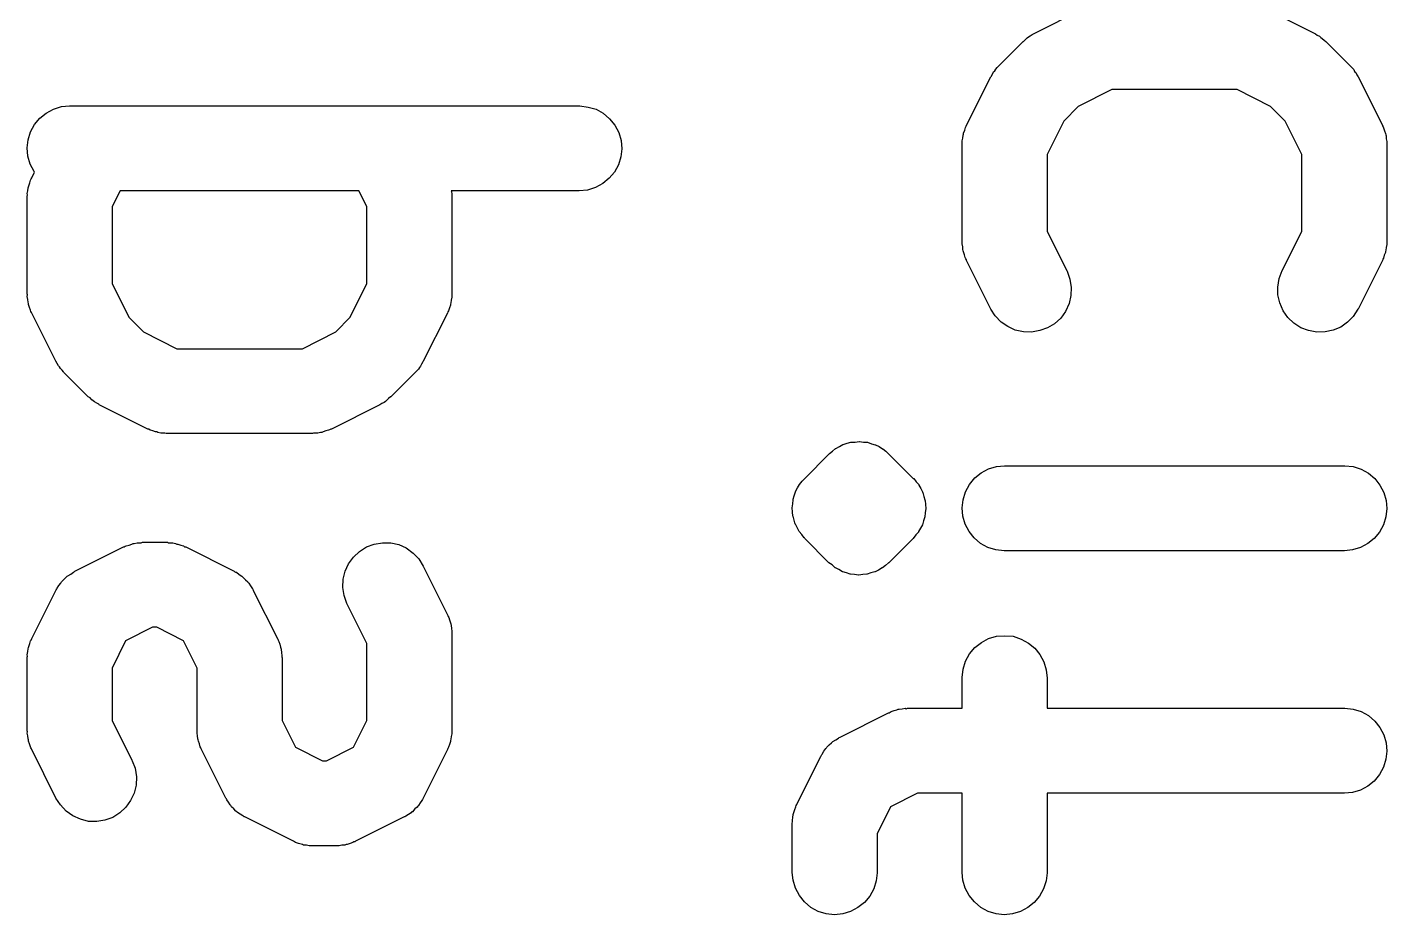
# Model space of a CAD drawing. Extents: x 65.4 to 99.6, y -143.1 to -96.2.
# Drawn here: x 65.772 to 68.173, y -108.457 to -106.889 of the extents above; entities that cross this region are included whole.
import ezdxf

# ---------------------------------------------------------------- set-up
doc = ezdxf.new("R2010")
doc.units = 0
doc.layers.add('BLACK', color=7, linetype='CONTINUOUS')

msp = doc.modelspace()

# ---------------------------------------------------------------- linework, layer by layer
at = {"layer": 'BLACK', "linetype": 'CONTINUOUS'}
for p, q in [((67.5503, -106.9), (67.636, -106.857)), ((67.9603, -106.857), (68.046, -106.9)), ((67.488, -106.957), (67.5308, -106.914)), ((67.5308, -106.914), (67.5316, -106.914)), ((67.5316, -106.914), (67.5349, -106.911)), ((67.5349, -106.911), (67.5379, -106.908)), ((67.5379, -106.908), (67.5406, -106.906)), ((67.5406, -106.906), (67.543, -106.904)), ((67.543, -106.904), (67.5467, -106.902)), ((67.5467, -106.902), (67.5503, -106.9)), ((68.046, -106.9), (68.0469, -106.901)), ((68.0469, -106.901), (68.0504, -106.903)), ((68.0504, -106.903), (68.0541, -106.905)), ((68.0541, -106.905), (68.0566, -106.907)), ((68.0566, -106.907), (68.0592, -106.909)), ((68.0592, -106.909), (68.0622, -106.912)), ((68.0622, -106.912), (68.0655, -106.914)), ((68.0655, -106.914), (68.1083, -106.957)), ((67.4807, -106.966), (67.4824, -106.963)), ((67.4824, -106.963), (67.4853, -106.96)), ((67.4853, -106.96), (67.488, -106.957)), ((68.1083, -106.957), (68.1091, -106.958)), ((68.1091, -106.958), (68.1117, -106.961)), ((68.1117, -106.961), (68.1146, -106.964)), ((68.1146, -106.964), (68.1162, -106.967)), ((67.4311, -107.062), (67.4739, -106.977)), ((67.4739, -106.977), (67.4744, -106.976)), ((67.4744, -106.976), (67.4767, -106.972)), ((67.4767, -106.972), (67.4787, -106.968)), ((67.4787, -106.968), (67.4807, -106.966)), ((68.1162, -106.967), (68.1182, -106.969)), ((68.1182, -106.969), (68.1201, -106.973)), ((68.1201, -106.973), (68.1224, -106.977)), ((68.1224, -106.977), (68.1652, -107.062)), ((67.6873, -106.999), (67.6283, -107.029)), ((67.909, -106.999), (67.6873, -106.999)), ((67.968, -107.029), (67.909, -106.999)), ((65.8056, -107.041), (65.8186, -107.034)), ((65.8186, -107.034), (65.8326, -107.029)), ((65.8326, -107.029), (65.8471, -107.028)), ((65.8471, -107.028), (66.7471, -107.028)), ((66.7471, -107.028), (66.7482, -107.028)), ((66.7482, -107.028), (66.7627, -107.03)), ((66.7627, -107.03), (66.7767, -107.034)), ((66.7767, -107.034), (66.7895, -107.041)), ((67.6283, -107.029), (67.6026, -107.055)), ((67.9936, -107.055), (67.968, -107.029)), ((65.785, -107.061), (65.7943, -107.05)), ((65.7943, -107.05), (65.8056, -107.041)), ((66.7895, -107.041), (66.8007, -107.051)), ((66.8007, -107.051), (66.8099, -107.062)), ((67.6026, -107.055), (67.5731, -107.114)), ((68.0231, -107.114), (67.9936, -107.055)), ((65.7737, -107.088), (65.778, -107.074)), ((65.778, -107.074), (65.785, -107.061)), ((66.8099, -107.062), (66.8167, -107.075)), ((66.8167, -107.075), (66.8208, -107.089)), ((67.4242, -107.085), (67.4248, -107.08)), ((67.4248, -107.08), (67.4254, -107.078)), ((67.4254, -107.078), (67.4258, -107.076)), ((67.4258, -107.076), (67.4277, -107.071)), ((67.4277, -107.071), (67.4292, -107.066)), ((67.4292, -107.066), (67.4303, -107.064)), ((67.4303, -107.064), (67.4311, -107.062)), ((68.1652, -107.062), (68.1657, -107.063)), ((68.1657, -107.063), (68.1664, -107.065)), ((68.1664, -107.065), (68.1675, -107.067)), ((68.1675, -107.067), (68.169, -107.072)), ((68.169, -107.072), (68.1707, -107.077)), ((68.1707, -107.077), (68.1711, -107.079)), ((68.1711, -107.079), (68.1717, -107.081)), ((68.1717, -107.081), (68.1722, -107.086)), ((65.7721, -107.102), (65.7737, -107.088)), ((65.7735, -107.117), (65.7721, -107.102)), ((66.8221, -107.104), (66.8206, -107.118)), ((66.8208, -107.089), (66.8221, -107.104)), ((67.4231, -107.095), (67.4234, -107.093)), ((67.4231, -107.096), (67.4231, -107.095)), ((67.4231, -107.267), (67.4231, -107.096)), ((67.4233, -107.09), (67.4242, -107.085)), ((67.4234, -107.093), (67.4233, -107.09)), ((68.1722, -107.086), (68.173, -107.091)), ((68.173, -107.091), (68.1729, -107.094)), ((68.1729, -107.094), (68.1731, -107.096)), ((68.1731, -107.096), (68.1731, -107.267)), ((65.7776, -107.131), (65.7735, -107.117)), ((65.7844, -107.144), (65.7776, -107.131)), ((66.8163, -107.132), (66.8093, -107.145)), ((66.8206, -107.118), (66.8163, -107.132)), ((67.5731, -107.114), (67.5731, -107.25)), ((68.0231, -107.25), (68.0231, -107.114)), ((65.7793, -107.157), (65.7801, -107.155)), ((65.7801, -107.155), (65.7851, -107.145)), ((65.7851, -107.145), (65.7844, -107.144)), ((66.8, -107.156), (66.7886, -107.165)), ((66.8093, -107.145), (66.8, -107.156)), ((65.7723, -107.183), (65.7732, -107.178)), ((65.7732, -107.178), (65.7738, -107.173)), ((65.7738, -107.173), (65.7744, -107.171)), ((65.7744, -107.171), (65.7748, -107.169)), ((65.7748, -107.169), (65.7767, -107.164)), ((65.7767, -107.164), (65.7782, -107.159)), ((65.7782, -107.159), (65.7793, -107.157)), ((65.9364, -107.178), (65.9221, -107.206)), ((66.3579, -107.178), (65.9364, -107.178)), ((66.3721, -107.206), (66.3579, -107.178)), ((66.7471, -107.178), (66.5211, -107.178)), ((66.5211, -107.178), (66.5212, -107.179)), ((66.5212, -107.179), (66.522, -107.184)), ((66.7617, -107.177), (66.7471, -107.178)), ((66.7757, -107.172), (66.7617, -107.177)), ((66.7886, -107.165), (66.7757, -107.172)), ((65.7721, -107.188), (65.7724, -107.185)), ((65.7721, -107.189), (65.7721, -107.188)), ((65.7721, -107.36), (65.7721, -107.189)), ((65.7724, -107.185), (65.7723, -107.183)), ((66.522, -107.184), (66.5219, -107.187)), ((66.5219, -107.187), (66.5221, -107.189)), ((66.5221, -107.189), (66.5221, -107.36)), ((65.9221, -107.206), (65.9221, -107.342)), ((66.3721, -107.342), (66.3721, -107.206)), ((67.5731, -107.25), (67.6081, -107.319)), ((67.9882, -107.319), (68.0231, -107.25)), ((67.4234, -107.269), (67.4231, -107.267)), ((67.4233, -107.272), (67.4234, -107.269)), ((67.4241, -107.277), (67.4233, -107.272)), ((68.1729, -107.273), (68.1721, -107.278)), ((68.1731, -107.268), (68.1729, -107.271)), ((68.1729, -107.271), (68.1729, -107.273)), ((68.1731, -107.267), (68.1731, -107.268)), ((67.4246, -107.282), (67.4241, -107.277)), ((67.4252, -107.284), (67.4246, -107.282)), ((67.4256, -107.286), (67.4252, -107.284)), ((67.4273, -107.291), (67.4256, -107.286)), ((67.4288, -107.296), (67.4273, -107.291)), ((67.4298, -107.298), (67.4288, -107.296)), ((67.4306, -107.3), (67.4298, -107.298)), ((67.4311, -107.301), (67.4306, -107.3)), ((68.166, -107.299), (68.1652, -107.301)), ((68.1671, -107.297), (68.166, -107.299)), ((68.1686, -107.292), (68.1671, -107.297)), ((68.1705, -107.287), (68.1686, -107.292)), ((68.1708, -107.285), (68.1705, -107.287)), ((68.1715, -107.283), (68.1708, -107.285)), ((68.1721, -107.278), (68.1715, -107.283)), ((67.4739, -107.387), (67.4311, -107.301)), ((67.6081, -107.319), (67.6085, -107.32)), ((67.6085, -107.32), (67.6136, -107.334)), ((67.983, -107.333), (67.9882, -107.319)), ((68.1652, -107.301), (68.1224, -107.387)), ((65.9221, -107.342), (65.9516, -107.401)), ((66.3426, -107.401), (66.3721, -107.342)), ((67.6136, -107.334), (67.6159, -107.349)), ((67.9805, -107.348), (67.983, -107.333)), ((67.9809, -107.362), (67.9805, -107.348)), ((65.7724, -107.362), (65.7721, -107.36)), ((65.7723, -107.365), (65.7724, -107.362)), ((65.7731, -107.37), (65.7723, -107.365)), ((65.7736, -107.375), (65.7731, -107.37)), ((66.5211, -107.371), (66.5205, -107.376)), ((66.5219, -107.366), (66.5211, -107.371)), ((66.5221, -107.361), (66.5219, -107.363)), ((66.5219, -107.363), (66.5219, -107.366)), ((66.5221, -107.36), (66.5221, -107.361)), ((67.6153, -107.363), (67.6119, -107.377)), ((67.6159, -107.349), (67.6153, -107.363)), ((67.9841, -107.376), (67.9809, -107.362)), ((65.7742, -107.377), (65.7736, -107.375)), ((65.7746, -107.379), (65.7742, -107.377)), ((65.7763, -107.384), (65.7746, -107.379)), ((65.7778, -107.389), (65.7763, -107.384)), ((65.7788, -107.391), (65.7778, -107.389)), ((65.7796, -107.393), (65.7788, -107.391)), ((65.7801, -107.394), (65.7796, -107.393)), ((65.8229, -107.479), (65.7801, -107.394)), ((66.5142, -107.394), (66.4714, -107.479)), ((66.515, -107.392), (66.5142, -107.394)), ((66.5161, -107.39), (66.515, -107.392)), ((66.5176, -107.385), (66.5161, -107.39)), ((66.5195, -107.38), (66.5176, -107.385)), ((66.5198, -107.378), (66.5195, -107.38)), ((66.5205, -107.376), (66.5198, -107.378)), ((67.4817, -107.399), (67.4739, -107.387)), ((67.6058, -107.391), (67.5972, -107.403)), ((67.6119, -107.377), (67.6058, -107.391)), ((67.99, -107.39), (67.9841, -107.376)), ((67.9984, -107.402), (67.99, -107.39)), ((68.1219, -107.387), (68.1139, -107.4)), ((68.1224, -107.387), (68.1219, -107.387)), ((65.9516, -107.401), (65.9773, -107.427)), ((66.317, -107.427), (66.3426, -107.401)), ((67.4918, -107.41), (67.4817, -107.399)), ((67.5037, -107.418), (67.4918, -107.41)), ((67.517, -107.424), (67.5037, -107.418)), ((67.5741, -107.42), (67.5604, -107.425)), ((67.5865, -107.413), (67.5741, -107.42)), ((67.5972, -107.403), (67.5865, -107.413)), ((68.0089, -107.412), (67.9984, -107.402)), ((68.0213, -107.42), (68.0089, -107.412)), ((68.0349, -107.425), (68.0213, -107.42)), ((68.0917, -107.419), (68.0783, -107.424)), ((68.1037, -107.41), (68.0917, -107.419)), ((68.1139, -107.4), (68.1037, -107.41)), ((65.9773, -107.427), (66.0363, -107.457)), ((66.258, -107.457), (66.317, -107.427)), ((67.5313, -107.427), (67.517, -107.424)), ((67.5459, -107.428), (67.5313, -107.427)), ((67.5604, -107.425), (67.5459, -107.428)), ((68.0493, -107.428), (68.0349, -107.425)), ((68.064, -107.427), (68.0493, -107.428)), ((68.0783, -107.424), (68.064, -107.427)), ((66.0363, -107.457), (66.258, -107.457)), ((65.8252, -107.483), (65.8229, -107.479)), ((65.8271, -107.487), (65.8252, -107.483)), ((65.829, -107.489), (65.8271, -107.487)), ((65.8307, -107.492), (65.829, -107.489)), ((65.8336, -107.495), (65.8307, -107.492)), ((66.4646, -107.49), (66.4629, -107.493)), ((66.4666, -107.488), (66.4646, -107.49)), ((66.4686, -107.484), (66.4666, -107.488)), ((66.4709, -107.48), (66.4686, -107.484)), ((66.4714, -107.479), (66.4709, -107.48)), ((65.8362, -107.498), (65.8336, -107.495)), ((65.837, -107.499), (65.8362, -107.498)), ((65.8798, -107.542), (65.837, -107.499)), ((66.4573, -107.499), (66.4145, -107.542)), ((66.46, -107.496), (66.4573, -107.499)), ((66.4629, -107.493), (66.46, -107.496)), ((65.8831, -107.544), (65.8798, -107.542)), ((65.8861, -107.547), (65.8831, -107.544)), ((65.8887, -107.549), (65.8861, -107.547)), ((65.8911, -107.551), (65.8887, -107.549)), ((65.8948, -107.553), (65.8911, -107.551)), ((65.8984, -107.555), (65.8948, -107.553)), ((65.8993, -107.556), (65.8984, -107.555)), ((65.985, -107.599), (65.8993, -107.556)), ((66.395, -107.556), (66.3093, -107.599)), ((66.3985, -107.554), (66.395, -107.556)), ((66.4023, -107.552), (66.3985, -107.554)), ((66.4047, -107.55), (66.4023, -107.552)), ((66.4074, -107.548), (66.4047, -107.55)), ((66.4104, -107.545), (66.4074, -107.548)), ((66.4137, -107.542), (66.4104, -107.545)), ((66.4145, -107.542), (66.4137, -107.542)), ((65.9871, -107.599), (65.985, -107.599)), ((65.989, -107.601), (65.9871, -107.599)), ((65.9939, -107.602), (65.989, -107.601)), ((65.9987, -107.604), (65.9939, -107.602)), ((66.0009, -107.604), (65.9987, -107.604)), ((66.003, -107.605), (66.0009, -107.604)), ((66.0081, -107.606), (66.003, -107.605)), ((66.0131, -107.606), (66.0081, -107.606)), ((66.0153, -107.606), (66.0131, -107.606)), ((66.0175, -107.607), (66.0153, -107.606)), ((66.0186, -107.607), (66.0175, -107.607)), ((66.2757, -107.607), (66.0186, -107.607)), ((66.2779, -107.606), (66.2757, -107.607)), ((66.2801, -107.606), (66.2779, -107.606)), ((66.2852, -107.606), (66.2801, -107.606)), ((66.2903, -107.605), (66.2852, -107.606)), ((66.2924, -107.605), (66.2903, -107.605)), ((66.2946, -107.604), (66.2924, -107.605)), ((66.2994, -107.602), (66.2946, -107.604)), ((66.3043, -107.601), (66.2994, -107.602)), ((66.3062, -107.6), (66.3043, -107.601)), ((66.3083, -107.599), (66.3062, -107.6)), ((66.3093, -107.599), (66.3083, -107.599)), ((67.1942, -107.638), (67.1997, -107.633)), ((67.1997, -107.633), (67.1999, -107.633)), ((67.1999, -107.633), (67.2002, -107.633)), ((67.2002, -107.633), (67.2064, -107.63)), ((67.2064, -107.63), (67.2127, -107.626)), ((67.2127, -107.626), (67.2129, -107.626)), ((67.2129, -107.626), (67.2131, -107.626)), ((67.2131, -107.626), (67.2199, -107.624)), ((67.2199, -107.624), (67.2267, -107.622)), ((67.2267, -107.622), (67.2269, -107.622)), ((67.2269, -107.622), (67.2272, -107.622)), ((67.2272, -107.622), (67.2343, -107.622)), ((67.2343, -107.622), (67.2413, -107.621)), ((67.2413, -107.621), (67.2415, -107.621)), ((67.2415, -107.621), (67.2418, -107.621)), ((67.2418, -107.621), (67.2488, -107.622)), ((67.2488, -107.622), (67.2558, -107.622)), ((67.2558, -107.622), (67.2561, -107.622)), ((67.2561, -107.622), (67.2563, -107.622)), ((67.2563, -107.622), (67.2631, -107.625)), ((67.2631, -107.625), (67.2698, -107.627)), ((67.2698, -107.627), (67.2701, -107.627)), ((67.2701, -107.627), (67.2703, -107.627)), ((67.2703, -107.627), (67.2766, -107.63)), ((67.2766, -107.63), (67.2827, -107.634)), ((67.2827, -107.634), (67.2829, -107.634)), ((67.2829, -107.634), (67.2832, -107.634)), ((67.2832, -107.634), (67.2886, -107.638)), ((67.1451, -107.686), (67.188, -107.643)), ((67.188, -107.643), (67.1883, -107.642)), ((67.1883, -107.642), (67.1883, -107.642)), ((67.1883, -107.642), (67.1883, -107.642)), ((67.1883, -107.642), (67.1887, -107.642)), ((67.1887, -107.642), (67.1942, -107.638)), ((67.2886, -107.638), (67.294, -107.643)), ((67.294, -107.643), (67.3369, -107.686)), ((67.4453, -107.685), (67.4566, -107.676)), ((67.4566, -107.676), (67.4696, -107.669)), ((67.4696, -107.669), (67.4836, -107.665)), ((67.4836, -107.665), (67.4981, -107.664)), ((67.4981, -107.664), (68.0981, -107.664)), ((68.0981, -107.664), (68.0992, -107.664)), ((68.0992, -107.664), (68.1137, -107.665)), ((68.1137, -107.665), (68.1277, -107.67)), ((68.1277, -107.67), (68.1405, -107.677)), ((68.1405, -107.677), (68.1517, -107.686)), ((67.1291, -107.709), (67.1325, -107.703)), ((67.1325, -107.703), (67.1358, -107.697)), ((67.1358, -107.697), (67.1359, -107.697)), ((67.1359, -107.697), (67.136, -107.697)), ((67.136, -107.697), (67.136, -107.697)), ((67.136, -107.697), (67.1361, -107.697)), ((67.1361, -107.697), (67.1407, -107.691)), ((67.1407, -107.691), (67.1451, -107.686)), ((67.3369, -107.686), (67.3372, -107.686)), ((67.3372, -107.686), (67.3373, -107.686)), ((67.3373, -107.686), (67.3373, -107.686)), ((67.3373, -107.686), (67.3374, -107.686)), ((67.3374, -107.686), (67.3374, -107.686)), ((67.3374, -107.686), (67.3374, -107.686)), ((67.3374, -107.686), (67.3376, -107.686)), ((67.3376, -107.686), (67.342, -107.692)), ((67.342, -107.692), (67.3465, -107.697)), ((67.3465, -107.697), (67.3465, -107.698)), ((67.3465, -107.698), (67.3466, -107.698)), ((67.3466, -107.698), (67.3467, -107.698)), ((67.3467, -107.698), (67.3468, -107.698)), ((67.3468, -107.698), (67.35, -107.704)), ((67.35, -107.704), (67.3533, -107.71)), ((67.429, -107.71), (67.436, -107.697)), ((67.436, -107.697), (67.4453, -107.685)), ((68.1517, -107.686), (68.1609, -107.698)), ((68.1609, -107.698), (68.1677, -107.711)), ((67.1231, -107.738), (67.1239, -107.731)), ((67.1239, -107.731), (67.1246, -107.724)), ((67.1246, -107.724), (67.1247, -107.724)), ((67.1247, -107.723), (67.1268, -107.717)), ((67.1247, -107.724), (67.1247, -107.723)), ((67.1247, -107.724), (67.1247, -107.724)), ((67.1247, -107.724), (67.1247, -107.724)), ((67.1268, -107.717), (67.1289, -107.71)), ((67.1289, -107.71), (67.129, -107.71)), ((67.129, -107.71), (67.129, -107.71)), ((67.129, -107.71), (67.1291, -107.71)), ((67.1291, -107.71), (67.1291, -107.709)), ((67.3533, -107.71), (67.3533, -107.711)), ((67.3533, -107.711), (67.3534, -107.711)), ((67.3534, -107.711), (67.3534, -107.711)), ((67.3534, -107.711), (67.3535, -107.711)), ((67.3535, -107.711), (67.3555, -107.718)), ((67.3555, -107.718), (67.3575, -107.724)), ((67.3575, -107.724), (67.3575, -107.725)), ((67.3575, -107.725), (67.3575, -107.725)), ((67.3575, -107.725), (67.3575, -107.725)), ((67.3575, -107.725), (67.3576, -107.725)), ((67.3576, -107.725), (67.3582, -107.732)), ((67.3582, -107.732), (67.3589, -107.739)), ((67.4231, -107.738), (67.4247, -107.724)), ((67.4247, -107.724), (67.429, -107.71)), ((68.1677, -107.711), (68.1718, -107.725)), ((68.1718, -107.725), (68.1731, -107.739)), ((67.1238, -107.745), (67.1231, -107.738)), ((67.1231, -107.738), (67.1232, -107.738)), ((67.1232, -107.738), (67.1231, -107.738)), ((67.1231, -107.738), (67.1232, -107.738)), ((67.1232, -107.738), (67.1231, -107.738)), ((67.1244, -107.753), (67.1238, -107.745)), ((67.1245, -107.753), (67.1244, -107.753)), ((67.1265, -107.76), (67.1245, -107.753)), ((67.1245, -107.753), (67.1245, -107.753)), ((67.1245, -107.753), (67.1245, -107.753)), ((67.1245, -107.753), (67.1245, -107.753)), ((67.3573, -107.754), (67.3552, -107.761)), ((67.3574, -107.754), (67.3573, -107.754)), ((67.3573, -107.754), (67.3573, -107.754)), ((67.3573, -107.754), (67.3573, -107.754)), ((67.3573, -107.754), (67.3573, -107.754)), ((67.3581, -107.747), (67.3574, -107.754)), ((67.3589, -107.739), (67.3581, -107.747)), ((67.3589, -107.739), (67.3588, -107.739)), ((67.3588, -107.739), (67.3589, -107.739)), ((67.3589, -107.739), (67.3588, -107.739)), ((67.3588, -107.739), (67.3589, -107.739)), ((67.4245, -107.753), (67.4231, -107.738)), ((67.4286, -107.767), (67.4245, -107.753)), ((68.1716, -107.754), (68.1673, -107.768)), ((68.1731, -107.739), (68.1716, -107.754)), ((67.1285, -107.767), (67.1265, -107.76)), ((67.1286, -107.767), (67.1285, -107.767)), ((67.1287, -107.767), (67.1286, -107.767)), ((67.1286, -107.767), (67.1286, -107.767)), ((67.132, -107.773), (67.1287, -107.767)), ((67.1287, -107.767), (67.1287, -107.767)), ((67.1352, -107.78), (67.132, -107.773)), ((67.1353, -107.78), (67.1352, -107.78)), ((67.1354, -107.78), (67.1353, -107.78)), ((67.1355, -107.78), (67.1354, -107.78)), ((67.1399, -107.785), (67.1355, -107.78)), ((67.1355, -107.78), (67.1355, -107.78)), ((67.3462, -107.78), (67.3461, -107.781)), ((67.3495, -107.774), (67.3462, -107.78)), ((67.3529, -107.768), (67.3495, -107.774)), ((67.353, -107.768), (67.3529, -107.768)), ((67.3529, -107.768), (67.3529, -107.768)), ((67.3531, -107.768), (67.353, -107.768)), ((67.353, -107.768), (67.353, -107.768)), ((67.3552, -107.761), (67.3531, -107.768)), ((67.4354, -107.78), (67.4286, -107.767)), ((67.4446, -107.791), (67.4354, -107.78)), ((68.1673, -107.768), (68.1603, -107.781)), ((65.9471, -107.805), (65.952, -107.804)), ((65.952, -107.804), (65.9569, -107.802)), ((65.9569, -107.802), (65.959, -107.801)), ((65.959, -107.801), (65.9611, -107.801)), ((65.9611, -107.801), (65.9663, -107.8)), ((65.9663, -107.8), (65.9713, -107.8)), ((65.9713, -107.8), (65.9735, -107.8)), ((65.9735, -107.8), (65.9757, -107.799)), ((65.9757, -107.799), (66.0186, -107.799)), ((66.0186, -107.799), (66.0196, -107.799)), ((66.0196, -107.799), (66.0218, -107.8)), ((66.0218, -107.8), (66.024, -107.8)), ((66.024, -107.8), (66.0291, -107.8)), ((66.0291, -107.8), (66.0342, -107.801)), ((66.0342, -107.801), (66.0363, -107.802)), ((66.0363, -107.802), (66.0384, -107.802)), ((66.0384, -107.802), (66.0432, -107.804)), ((66.0432, -107.804), (66.0481, -107.805)), ((66.3712, -107.807), (66.3849, -107.802)), ((66.3849, -107.802), (66.3994, -107.8)), ((66.3994, -107.8), (66.414, -107.8)), ((66.414, -107.8), (66.4282, -107.803)), ((66.4282, -107.803), (66.4416, -107.809)), ((67.1444, -107.791), (67.1399, -107.785)), ((67.1445, -107.791), (67.1444, -107.791)), ((67.1446, -107.791), (67.1445, -107.791)), ((67.1447, -107.791), (67.1446, -107.791)), ((67.1446, -107.791), (67.1446, -107.791)), ((67.1448, -107.791), (67.1447, -107.791)), ((67.1447, -107.791), (67.1447, -107.791)), ((67.1451, -107.792), (67.1448, -107.791)), ((67.188, -107.835), (67.1451, -107.792)), ((67.3369, -107.792), (67.294, -107.835)), ((67.3414, -107.786), (67.3369, -107.792)), ((67.3459, -107.781), (67.3414, -107.786)), ((67.346, -107.781), (67.3459, -107.781)), ((67.3461, -107.781), (67.346, -107.781)), ((67.346, -107.781), (67.346, -107.781)), ((67.4558, -107.801), (67.4446, -107.791)), ((67.4686, -107.808), (67.4558, -107.801)), ((68.1396, -107.801), (68.1267, -107.808)), ((68.151, -107.792), (68.1396, -107.801)), ((68.1603, -107.781), (68.151, -107.792)), ((65.8565, -107.85), (65.9422, -107.807)), ((65.9422, -107.807), (65.9431, -107.807)), ((65.9431, -107.807), (65.9452, -107.806)), ((65.9452, -107.806), (65.9471, -107.805)), ((66.0481, -107.805), (66.0501, -107.807)), ((66.0501, -107.807), (66.0521, -107.807)), ((66.0521, -107.807), (66.1378, -107.85)), ((66.3395, -107.837), (66.3481, -107.825)), ((66.3481, -107.825), (66.3588, -107.815)), ((66.3588, -107.815), (66.3712, -107.807)), ((66.4416, -107.809), (66.4535, -107.818)), ((66.4535, -107.818), (66.4636, -107.828)), ((66.4636, -107.828), (66.4714, -107.841)), ((67.4825, -107.812), (67.4686, -107.808)), ((67.4971, -107.814), (67.4825, -107.812)), ((67.4981, -107.814), (67.4971, -107.814)), ((68.0981, -107.814), (67.4981, -107.814)), ((68.1127, -107.812), (68.0981, -107.814)), ((68.1267, -107.808), (68.1127, -107.812)), ((65.8489, -107.855), (65.8536, -107.852)), ((65.8536, -107.852), (65.8551, -107.851)), ((65.8551, -107.851), (65.8565, -107.85)), ((66.1378, -107.85), (66.1388, -107.851)), ((66.1388, -107.851), (66.1401, -107.852)), ((66.1401, -107.852), (66.1416, -107.852)), ((66.1416, -107.852), (66.1462, -107.856)), ((66.33, -107.864), (66.3334, -107.85)), ((66.3334, -107.85), (66.3395, -107.837)), ((66.4714, -107.841), (66.5142, -107.927)), ((67.1934, -107.839), (67.188, -107.835)), ((67.1988, -107.844), (67.1934, -107.839)), ((67.1991, -107.844), (67.1988, -107.844)), ((67.1993, -107.844), (67.1991, -107.844)), ((67.2055, -107.847), (67.1993, -107.844)), ((67.2117, -107.851), (67.2055, -107.847)), ((67.2119, -107.851), (67.2117, -107.851)), ((67.2122, -107.851), (67.2119, -107.851)), ((67.2189, -107.853), (67.2122, -107.851)), ((67.2689, -107.851), (67.2621, -107.853)), ((67.2691, -107.851), (67.2689, -107.851)), ((67.2693, -107.851), (67.2691, -107.851)), ((67.2756, -107.848), (67.2693, -107.851)), ((67.2818, -107.844), (67.2756, -107.848)), ((67.2821, -107.844), (67.2818, -107.844)), ((67.2823, -107.844), (67.2821, -107.844)), ((67.2878, -107.84), (67.2823, -107.844)), ((67.2933, -107.835), (67.2878, -107.84)), ((67.2936, -107.835), (67.2933, -107.835)), ((67.2937, -107.835), (67.2936, -107.835)), ((67.294, -107.835), (67.2937, -107.835)), ((67.2937, -107.835), (67.2937, -107.835)), ((65.8249, -107.88), (65.8282, -107.875)), ((65.8282, -107.875), (65.8314, -107.871)), ((65.8314, -107.871), (65.8325, -107.869)), ((65.8325, -107.869), (65.8334, -107.868)), ((65.8334, -107.868), (65.8376, -107.864)), ((65.8376, -107.864), (65.8416, -107.86)), ((65.8416, -107.86), (65.8429, -107.859)), ((65.8429, -107.859), (65.8441, -107.858)), ((65.8441, -107.858), (65.8489, -107.855)), ((66.1462, -107.856), (66.151, -107.859)), ((66.151, -107.859), (66.1522, -107.86)), ((66.1522, -107.86), (66.1535, -107.861)), ((66.1535, -107.861), (66.1574, -107.865)), ((66.1574, -107.865), (66.1615, -107.869)), ((66.1615, -107.869), (66.1625, -107.87)), ((66.1625, -107.87), (66.1636, -107.871)), ((66.1636, -107.871), (66.1666, -107.876)), ((66.1666, -107.876), (66.1699, -107.881)), ((66.3294, -107.879), (66.33, -107.864)), ((67.2257, -107.855), (67.2189, -107.853)), ((67.2259, -107.855), (67.2257, -107.855)), ((67.2262, -107.855), (67.2259, -107.855)), ((67.2332, -107.856), (67.2262, -107.855)), ((67.2402, -107.857), (67.2332, -107.856)), ((67.2405, -107.857), (67.2402, -107.857)), ((67.2407, -107.857), (67.2405, -107.857)), ((67.2477, -107.856), (67.2407, -107.857)), ((67.2548, -107.855), (67.2477, -107.856)), ((67.2551, -107.855), (67.2548, -107.855)), ((67.2553, -107.855), (67.2551, -107.855)), ((67.2621, -107.853), (67.2553, -107.855)), ((65.7801, -107.969), (65.8229, -107.884)), ((65.8229, -107.884), (65.8234, -107.883)), ((65.8234, -107.883), (65.8243, -107.881)), ((65.8243, -107.881), (65.8249, -107.88)), ((66.1699, -107.881), (66.1705, -107.882)), ((66.1705, -107.882), (66.1714, -107.884)), ((66.1714, -107.884), (66.2142, -107.969)), ((66.3317, -107.893), (66.3294, -107.879)), ((66.3367, -107.907), (66.3317, -107.893)), ((66.3372, -107.908), (66.3367, -107.907)), ((66.3721, -107.978), (66.3372, -107.908)), ((66.5142, -107.927), (66.5147, -107.928)), ((66.5147, -107.928), (66.5154, -107.93)), ((66.5154, -107.93), (66.5165, -107.932)), ((66.5165, -107.932), (66.518, -107.936)), ((66.518, -107.936), (66.5197, -107.941)), ((66.5197, -107.941), (66.5201, -107.943)), ((66.5201, -107.943), (66.5207, -107.946)), ((66.5207, -107.946), (66.5212, -107.951)), ((65.7782, -107.973), (65.7793, -107.972)), ((65.7793, -107.972), (65.7801, -107.969)), ((65.9934, -107.949), (65.9459, -107.973)), ((66.0009, -107.949), (65.9934, -107.949)), ((66.0484, -107.973), (66.0009, -107.949)), ((66.2142, -107.969), (66.2147, -107.97)), ((66.2147, -107.97), (66.2154, -107.972)), ((66.2154, -107.972), (66.2165, -107.974)), ((66.5212, -107.951), (66.522, -107.956)), ((66.522, -107.956), (66.5219, -107.958)), ((66.5219, -107.958), (66.5221, -107.96)), ((66.5221, -107.96), (66.5221, -108.132)), ((67.4571, -107.976), (67.47, -107.969)), ((67.47, -107.969), (67.4841, -107.965)), ((67.4841, -107.965), (67.4987, -107.964)), ((67.4987, -107.964), (67.5132, -107.965)), ((67.5132, -107.965), (67.5272, -107.97)), ((67.5272, -107.97), (67.5401, -107.977)), ((65.7723, -107.998), (65.7732, -107.992)), ((65.7732, -107.992), (65.7738, -107.987)), ((65.7738, -107.987), (65.7744, -107.985)), ((65.7744, -107.985), (65.7748, -107.983)), ((65.7748, -107.983), (65.7767, -107.978)), ((65.7767, -107.978), (65.7782, -107.973)), ((65.9459, -107.973), (65.9221, -108.021)), ((66.0721, -108.021), (66.0484, -107.973)), ((66.2165, -107.974), (66.218, -107.979)), ((66.218, -107.979), (66.2197, -107.984)), ((66.2197, -107.984), (66.2201, -107.986)), ((66.2201, -107.986), (66.2207, -107.988)), ((66.2207, -107.988), (66.2212, -107.994)), ((66.2212, -107.994), (66.222, -107.999)), ((66.3721, -108.114), (66.3721, -107.978)), ((67.4292, -108.009), (67.4363, -107.996)), ((67.4363, -107.996), (67.4457, -107.985)), ((67.4457, -107.985), (67.4571, -107.976)), ((67.5401, -107.977), (67.5514, -107.986)), ((67.5514, -107.986), (67.5606, -107.997)), ((65.7721, -108.002), (65.7724, -108)), ((65.7721, -108.003), (65.7721, -108.002)), ((65.7721, -108.132), (65.7721, -108.003)), ((65.7724, -108), (65.7723, -107.998)), ((66.222, -107.999), (66.2219, -108.001)), ((66.2219, -108.001), (66.2221, -108.003)), ((66.2221, -108.003), (66.2221, -108.114)), ((67.4248, -108.023), (67.4292, -108.009)), ((67.5606, -107.997), (67.5675, -108.01)), ((67.5675, -108.01), (67.5717, -108.024)), ((65.9221, -108.021), (65.9221, -108.114)), ((66.0721, -108.132), (66.0721, -108.021)), ((67.4231, -108.038), (67.4248, -108.023)), ((67.4231, -108.039), (67.4231, -108.038)), ((67.4231, -108.092), (67.4231, -108.039)), ((67.5717, -108.024), (67.5731, -108.039)), ((67.5731, -108.039), (67.5731, -108.092)), ((67.3121, -108.094), (67.3173, -108.093)), ((67.3173, -108.093), (67.3223, -108.092)), ((67.3223, -108.092), (67.3245, -108.093)), ((67.3245, -108.093), (67.3267, -108.092)), ((67.3267, -108.092), (67.4231, -108.092)), ((67.5731, -108.092), (68.0981, -108.092)), ((68.0981, -108.092), (68.0992, -108.092)), ((68.0992, -108.092), (68.1137, -108.094)), ((65.9221, -108.114), (65.9571, -108.184)), ((66.2221, -108.114), (66.2459, -108.161)), ((66.3484, -108.161), (66.3721, -108.114)), ((67.2075, -108.143), (67.2932, -108.1)), ((67.2932, -108.1), (67.2941, -108.1)), ((67.2941, -108.1), (67.2962, -108.099)), ((67.2962, -108.099), (67.2981, -108.098)), ((67.2981, -108.098), (67.303, -108.096)), ((67.303, -108.096), (67.3079, -108.095)), ((67.3079, -108.095), (67.31, -108.094)), ((67.31, -108.094), (67.3121, -108.094)), ((68.1137, -108.094), (68.1277, -108.098)), ((68.1277, -108.098), (68.1405, -108.105)), ((68.1405, -108.105), (68.1517, -108.115)), ((68.1517, -108.115), (68.1609, -108.126)), ((65.7724, -108.134), (65.7721, -108.132)), ((65.7723, -108.136), (65.7724, -108.134)), ((65.7731, -108.141), (65.7723, -108.136)), ((65.7736, -108.146), (65.7731, -108.141)), ((66.0724, -108.134), (66.0721, -108.132)), ((66.0723, -108.136), (66.0724, -108.134)), ((66.0731, -108.141), (66.0723, -108.136)), ((66.0736, -108.146), (66.0731, -108.141)), ((66.5219, -108.137), (66.5211, -108.142)), ((66.5221, -108.133), (66.5219, -108.135)), ((66.5219, -108.135), (66.5219, -108.137)), ((66.5221, -108.132), (66.5221, -108.133)), ((68.1609, -108.126), (68.1677, -108.139)), ((68.1677, -108.139), (68.1718, -108.153)), ((65.7742, -108.148), (65.7736, -108.146)), ((65.7746, -108.15), (65.7742, -108.148)), ((65.7763, -108.155), (65.7746, -108.15)), ((65.7778, -108.16), (65.7763, -108.155)), ((65.7788, -108.162), (65.7778, -108.16)), ((65.7796, -108.164), (65.7788, -108.162)), ((65.7801, -108.165), (65.7796, -108.164)), ((65.8229, -108.251), (65.7801, -108.165)), ((66.0742, -108.148), (66.0736, -108.146)), ((66.0746, -108.15), (66.0742, -108.148)), ((66.0763, -108.155), (66.0746, -108.15)), ((66.0778, -108.16), (66.0763, -108.155)), ((66.0788, -108.162), (66.0778, -108.16)), ((66.0796, -108.164), (66.0788, -108.162)), ((66.0801, -108.165), (66.0796, -108.164)), ((66.1229, -108.251), (66.0801, -108.165)), ((66.2459, -108.161), (66.2934, -108.185)), ((66.3009, -108.185), (66.3484, -108.161)), ((66.5142, -108.165), (66.4714, -108.251)), ((66.515, -108.163), (66.5142, -108.165)), ((66.5161, -108.161), (66.515, -108.163)), ((66.5176, -108.156), (66.5161, -108.161)), ((66.5195, -108.151), (66.5176, -108.156)), ((66.5198, -108.149), (66.5195, -108.151)), ((66.5205, -108.147), (66.5198, -108.149)), ((66.5211, -108.142), (66.5205, -108.147)), ((67.1792, -108.168), (67.1824, -108.163)), ((67.1824, -108.163), (67.1835, -108.162)), ((67.1835, -108.162), (67.1844, -108.161)), ((67.1844, -108.161), (67.1886, -108.157)), ((67.1886, -108.157), (67.1926, -108.153)), ((67.1926, -108.153), (67.1939, -108.152)), ((67.1939, -108.152), (67.1951, -108.151)), ((67.1951, -108.151), (67.1999, -108.148)), ((67.1999, -108.148), (67.2046, -108.145)), ((67.2046, -108.145), (67.2061, -108.144)), ((67.2061, -108.144), (67.2075, -108.143)), ((68.1718, -108.153), (68.1731, -108.168)), ((65.9571, -108.184), (65.9575, -108.185)), ((65.9575, -108.185), (65.9626, -108.198)), ((66.2934, -108.185), (66.3009, -108.185)), ((67.1311, -108.262), (67.1739, -108.177)), ((67.1739, -108.177), (67.1744, -108.176)), ((67.1744, -108.176), (67.1753, -108.174)), ((67.1753, -108.174), (67.1759, -108.173)), ((67.1759, -108.173), (67.1792, -108.168)), ((68.1716, -108.182), (68.1673, -108.196)), ((68.1731, -108.168), (68.1716, -108.182)), ((65.9626, -108.198), (65.9649, -108.213)), ((65.9649, -108.213), (65.9643, -108.228)), ((68.1603, -108.209), (68.151, -108.221)), ((68.1673, -108.196), (68.1603, -108.209)), ((65.9643, -108.228), (65.9609, -108.242)), ((68.1267, -108.237), (68.1127, -108.241)), ((68.1396, -108.23), (68.1267, -108.237)), ((68.151, -108.221), (68.1396, -108.23)), ((65.8307, -108.263), (65.8229, -108.251)), ((65.9548, -108.255), (65.9462, -108.267)), ((65.9609, -108.242), (65.9548, -108.255)), ((66.1238, -108.252), (66.1229, -108.251)), ((66.1244, -108.254), (66.1238, -108.252)), ((66.1277, -108.258), (66.1244, -108.254)), ((66.1307, -108.263), (66.1277, -108.258)), ((66.466, -108.259), (66.4629, -108.264)), ((66.4693, -108.255), (66.466, -108.259)), ((66.47, -108.253), (66.4693, -108.255)), ((66.4709, -108.252), (66.47, -108.253)), ((66.4714, -108.251), (66.4709, -108.252)), ((67.3444, -108.242), (67.2969, -108.266)), ((67.4231, -108.242), (67.3444, -108.242)), ((67.4231, -108.382), (67.4231, -108.242)), ((68.0981, -108.242), (67.5731, -108.242)), ((67.5731, -108.242), (67.5731, -108.382)), ((68.1127, -108.241), (68.0981, -108.242)), ((65.8408, -108.274), (65.8307, -108.263)), ((65.8527, -108.282), (65.8408, -108.274)), ((65.866, -108.288), (65.8527, -108.282)), ((65.9231, -108.285), (65.9094, -108.29)), ((65.9355, -108.277), (65.9231, -108.285)), ((65.9462, -108.267), (65.9355, -108.277)), ((66.1318, -108.264), (66.1307, -108.263)), ((66.1327, -108.266), (66.1318, -108.264)), ((66.1368, -108.27), (66.1327, -108.266)), ((66.1408, -108.274), (66.1368, -108.27)), ((66.1421, -108.275), (66.1408, -108.274)), ((66.1432, -108.276), (66.1421, -108.275)), ((66.148, -108.279), (66.1432, -108.276)), ((66.1527, -108.282), (66.148, -108.279)), ((66.1542, -108.283), (66.1527, -108.282)), ((66.1555, -108.284), (66.1542, -108.283)), ((66.1565, -108.284), (66.1555, -108.284)), ((66.2422, -108.327), (66.1565, -108.284)), ((66.4378, -108.284), (66.3521, -108.327)), ((66.4392, -108.284), (66.4378, -108.284)), ((66.4407, -108.283), (66.4392, -108.284)), ((66.4454, -108.28), (66.4407, -108.283)), ((66.4502, -108.277), (66.4454, -108.28)), ((66.4514, -108.275), (66.4502, -108.277)), ((66.4527, -108.275), (66.4514, -108.275)), ((66.4567, -108.27), (66.4527, -108.275)), ((66.4609, -108.267), (66.4567, -108.27)), ((66.4618, -108.265), (66.4609, -108.267)), ((66.4629, -108.264), (66.4618, -108.265)), ((67.1233, -108.29), (67.1242, -108.285)), ((67.1242, -108.285), (67.1248, -108.28)), ((67.1248, -108.28), (67.1254, -108.278)), ((67.1254, -108.278), (67.1258, -108.276)), ((67.1258, -108.276), (67.1277, -108.271)), ((67.1277, -108.271), (67.1292, -108.266)), ((67.1292, -108.266), (67.1303, -108.264)), ((67.1303, -108.264), (67.1311, -108.262)), ((67.2969, -108.266), (67.2731, -108.314)), ((65.8803, -108.292), (65.866, -108.288)), ((65.8949, -108.292), (65.8803, -108.292)), ((65.9094, -108.29), (65.8949, -108.292)), ((67.1231, -108.295), (67.1234, -108.293)), ((67.1231, -108.296), (67.1231, -108.295)), ((67.1231, -108.382), (67.1231, -108.296)), ((67.1234, -108.293), (67.1233, -108.29)), ((66.2442, -108.328), (66.2422, -108.327)), ((66.2462, -108.329), (66.2442, -108.328)), ((66.251, -108.331), (66.2462, -108.329)), ((66.2558, -108.332), (66.251, -108.331)), ((66.258, -108.333), (66.2558, -108.332)), ((66.2601, -108.334), (66.258, -108.333)), ((66.3353, -108.333), (66.3331, -108.334)), ((66.3374, -108.333), (66.3353, -108.333)), ((66.3422, -108.331), (66.3374, -108.333)), ((66.3472, -108.329), (66.3422, -108.331)), ((66.3491, -108.328), (66.3472, -108.329)), ((66.3512, -108.328), (66.3491, -108.328)), ((66.3521, -108.327), (66.3512, -108.328)), ((67.2731, -108.314), (67.2731, -108.382)), ((66.2652, -108.334), (66.2601, -108.334)), ((66.2703, -108.335), (66.2652, -108.334)), ((66.2725, -108.335), (66.2703, -108.335)), ((66.2747, -108.335), (66.2725, -108.335)), ((66.2757, -108.335), (66.2747, -108.335)), ((66.3186, -108.335), (66.2757, -108.335)), ((66.3208, -108.335), (66.3186, -108.335)), ((66.323, -108.335), (66.3208, -108.335)), ((66.328, -108.334), (66.323, -108.335)), ((66.3331, -108.334), (66.328, -108.334)), ((67.1246, -108.396), (67.1231, -108.382)), ((67.1288, -108.41), (67.1246, -108.396)), ((67.2715, -108.397), (67.2671, -108.411)), ((67.2731, -108.383), (67.2715, -108.397)), ((67.2731, -108.382), (67.2731, -108.383)), ((67.4246, -108.396), (67.4231, -108.382)), ((67.4288, -108.41), (67.4246, -108.396)), ((67.5715, -108.397), (67.5671, -108.411)), ((67.5731, -108.383), (67.5715, -108.397)), ((67.5731, -108.382), (67.5731, -108.383)), ((67.1357, -108.423), (67.1288, -108.41)), ((67.1449, -108.434), (67.1357, -108.423)), ((67.26, -108.424), (67.2506, -108.435)), ((67.2671, -108.411), (67.26, -108.424)), ((67.4357, -108.423), (67.4288, -108.41)), ((67.4449, -108.434), (67.4357, -108.423)), ((67.56, -108.424), (67.5506, -108.435)), ((67.5671, -108.411), (67.56, -108.424)), ((67.1562, -108.444), (67.1449, -108.434)), ((67.1691, -108.451), (67.1562, -108.444)), ((67.1831, -108.455), (67.1691, -108.451)), ((67.2262, -108.451), (67.2122, -108.455)), ((67.2392, -108.444), (67.2262, -108.451)), ((67.2506, -108.435), (67.2392, -108.444)), ((67.4562, -108.444), (67.4449, -108.434)), ((67.4691, -108.451), (67.4562, -108.444)), ((67.4831, -108.455), (67.4691, -108.451)), ((67.5262, -108.451), (67.5122, -108.455)), ((67.5392, -108.444), (67.5262, -108.451)), ((67.5506, -108.435), (67.5392, -108.444)), ((67.1976, -108.457), (67.1831, -108.455)), ((67.2122, -108.455), (67.1976, -108.457)), ((67.4976, -108.457), (67.4831, -108.455)), ((67.5122, -108.455), (67.4976, -108.457))]:
    msp.add_line(p, q, dxfattribs=at)

doc.saveas('drawing.dxf')
